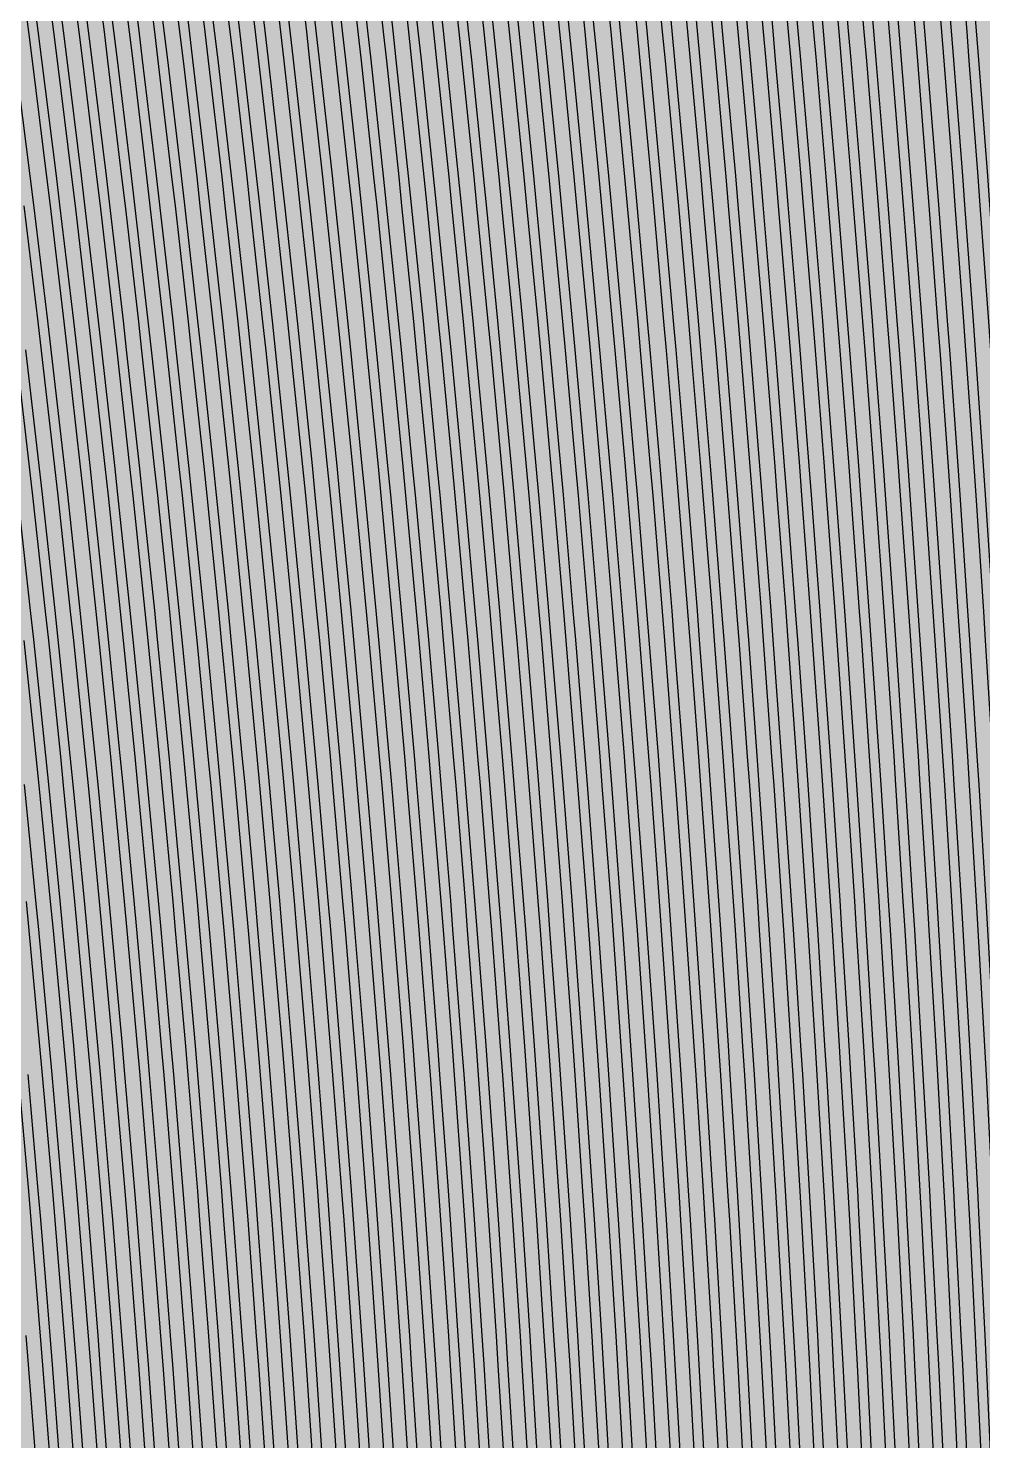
# Model space of a CAD drawing. Header units: metres. Extents: x -7220 to 10980, y -29667 to 1833.
# Drawn here: x 1357.4 to 1563.1, y -17289.4 to -16985 of the extents above; entities that cross this region are included whole.
import ezdxf

# ---------------------------------------------------------------- set-up
doc = ezdxf.new("R2010")
doc.units = ezdxf.units.M
doc.layers.add('Metal1', color=4, linetype='CONTINUOUS')
doc.layers.add('Polyimide', color=7, linetype='CONTINUOUS')

msp = doc.modelspace()

# ---------------------------------------------------------------- hatches: boundary and pattern name
at = {"layer": 'Polyimide'}
msp.add_hatch(color=7, dxfattribs=at).paths.add_polyline_path([(4099.45, -13861.55), (4142.64, -14152.77), (4214.18, -14438.35), (4313.36, -14715.55), (4439.24, -14981.69), (4590.59, -15234.21), (4765.97, -15470.68), (4963.68, -15688.82), (5181.82, -15886.53), (5418.29, -16061.91), (5670.81, -16213.26), (5936.95, -16339.14), (6214.15, -16438.32), (6499.73, -16509.85), (6790.95, -16553.05), (7085, -16567.5), (9980.38, -16567.5), (10058.79, -16571.35), (10136.45, -16582.87), (10212.6, -16601.95), (10286.52, -16628.4), (10357.49, -16661.96), (10424.83, -16702.32), (10487.89, -16749.09), (10546.06, -16801.81), (10598.78, -16859.98), (10645.55, -16923.04), (10685.91, -16990.38), (10719.48, -17061.35), (10745.93, -17135.27), (10765, -17211.43), (10776.52, -17289.08), (10780.38, -17367.5), (10780.38, -21957.3), (10741.61, -22012.91), (10705.97, -22070.59), (10673.58, -22130.14), (10644.53, -22191.39), (10618.92, -22254.16), (10596.82, -22318.25), (10578.3, -22383.46), (10563.41, -22449.6), (10552.21, -22516.46), (10544.72, -22583.84), (10540.97, -22651.53), (10540.97, -22719.32), (10544.72, -22787.01), (10552.21, -22854.38), (10563.41, -22921.24), (10578.3, -22987.38), (10596.82, -23052.6), (10618.92, -23116.68), (10644.53, -23179.45), (10673.58, -23240.71), (10705.97, -23300.26), (10741.61, -23357.93), (10780.38, -23413.54), (10780.38, -28667.5), (10776.52, -28745.91), (10765, -28823.57), (10745.93, -28899.73), (10719.48, -28973.65), (10685.91, -29044.62), (10645.55, -29111.96), (10598.78, -29175.01), (10546.06, -29233.19), (10487.89, -29285.91), (10424.83, -29332.68), (10357.49, -29373.04), (10286.52, -29406.6), (10212.6, -29433.05), (10136.45, -29452.13), (10058.79, -29463.65), (9980.38, -29467.5), (-6219.63, -29467.5), (-6298.04, -29463.65), (-6375.7, -29452.13), (-6451.85, -29433.05), (-6525.77, -29406.6), (-6596.74, -29373.04), (-6664.08, -29332.68), (-6727.14, -29285.91), (-6785.31, -29233.19), (-6838.03, -29175.01), (-6884.8, -29111.96), (-6925.16, -29044.62), (-6958.73, -28973.65), (-6985.18, -28899.73), (-7004.25, -28823.57), (-7015.77, -28745.91), (-7019.63, -28667.5), (-7019.63, -23426.32), (-6979.36, -23370.07), (-6942.33, -23311.63), (-6908.66, -23251.2), (-6878.45, -23188.96), (-6851.81, -23125.12), (-6828.81, -23059.88), (-6809.53, -22993.44), (-6794.04, -22926.02), (-6782.37, -22857.83), (-6774.57, -22789.09), (-6770.67, -22720.02), (-6770.67, -22650.84), (-6774.57, -22581.77), (-6782.37, -22513.03), (-6794.04, -22444.84), (-6809.53, -22377.42), (-6828.81, -22310.98), (-6851.81, -22245.74), (-6878.45, -22181.89), (-6908.66, -22119.66), (-6942.33, -22059.22), (-6979.36, -22000.79), (-7019.63, -21944.54), (-7019.63, -17367.5), (-7015.77, -17289.08), (-7004.25, -17211.43), (-6985.18, -17135.27), (-6958.73, -17061.35), (-6925.16, -16990.38), (-6884.8, -16923.04), (-6838.03, -16859.98), (-6785.31, -16801.81), (-6727.14, -16749.09), (-6664.08, -16702.32), (-6596.74, -16661.96), (-6525.77, -16628.4), (-6451.85, -16601.95), (-6375.7, -16582.87), (-6298.04, -16571.35), (-6219.63, -16567.5), (-3314, -16567.5), (-3019.95, -16553.05), (-2728.73, -16509.85), (-2443.15, -16438.32), (-2165.95, -16339.14), (-1899.81, -16213.26), (-1647.29, -16061.91), (-1410.82, -15886.53), (-1192.68, -15688.82), (-994.97, -15470.68), (-819.59, -15234.21), (-668.24, -14981.69), (-542.36, -14715.55), (-443.18, -14438.35), (-371.64, -14152.77), (-328.45, -13861.55), (-314, -13567.5), (-314, -13373.48), (-317.45, -13328.11), (-327.72, -13283.78), (-344.58, -13241.52), (-367.63, -13202.3), (-396.35, -13167.01), (-430.08, -13136.47), (-468.03, -13111.38), (-509.35, -13092.32), (-509.35, -13092.32), (-578.18, -13061.27), (-642.2, -13021.24), (-700.26, -12972.96), (-751.3, -12917.31), (-794.39, -12855.3), (-828.74, -12788.06), (-853.73, -12716.8), (-868.91, -12642.84), (-874, -12567.5), (-868.91, -12492.16), (-853.73, -12418.19), (-828.74, -12346.94), (-794.39, -12279.7), (-751.3, -12217.69), (-700.26, -12162.04), (-642.2, -12113.76), (-578.18, -12073.73), (-509.35, -12042.68), (-509.35, -12042.68), (-468.03, -12023.62), (-430.08, -11998.53), (-396.35, -11967.99), (-367.63, -11932.7), (-344.58, -11893.47), (-327.72, -11851.21), (-317.45, -11806.89), (-314, -11761.52), (-314, -11074.31), (-317.45, -11028.94), (-327.72, -10984.62), (-344.58, -10942.36), (-367.63, -10903.13), (-396.35, -10867.84), (-430.08, -10837.3), (-468.03, -10812.21), (-509.35, -10793.16), (-509.35, -10793.16), (-578.18, -10762.1), (-642.2, -10722.07), (-700.26, -10673.8), (-751.3, -10618.15), (-794.39, -10556.13), (-828.74, -10488.89), (-853.73, -10417.64), (-868.91, -10343.67), (-874, -10268.33), (-868.91, -10192.99), (-853.73, -10119.03), (-828.74, -10047.77), (-794.39, -9980.53), (-751.3, -9918.52), (-700.26, -9862.87), (-642.2, -9814.59), (-578.18, -9774.56), (-509.35, -9743.51), (-509.35, -9743.51), (-468.03, -9724.45), (-430.08, -9699.36), (-396.35, -9668.82), (-367.63, -9633.53), (-344.58, -9594.31), (-327.72, -9552.05), (-317.45, -9507.72), (-314, -9462.35), (-314, -8775.14), (-317.45, -8729.78), (-327.72, -8685.45), (-344.58, -8643.19), (-367.63, -8603.96), (-396.35, -8568.68), (-430.08, -8538.14), (-468.03, -8513.05), (-509.35, -8493.99), (-509.35, -8493.99), (-578.18, -8462.94), (-642.2, -8422.91), (-700.26, -8374.63), (-751.3, -8318.98), (-794.39, -8256.97), (-828.74, -8189.73), (-853.73, -8118.47), (-868.91, -8044.5), (-874, -7969.17), (-868.91, -7893.83), (-853.73, -7819.86), (-828.74, -7748.61), (-794.39, -7681.36), (-751.3, -7619.35), (-700.26, -7563.7), (-642.2, -7515.42), (-578.18, -7475.4), (-509.35, -7444.34), (-509.35, -7444.34), (-468.03, -7425.28), (-430.08, -7400.2), (-396.35, -7369.66), (-367.63, -7334.37), (-344.58, -7295.14), (-327.72, -7252.88), (-317.45, -7208.56), (-314, -7163.19), (-314, -6475.98), (-317.45, -6430.61), (-327.72, -6386.29), (-344.58, -6344.02), (-367.63, -6304.8), (-396.35, -6269.51), (-430.08, -6238.97), (-468.03, -6213.88), (-509.35, -6194.82), (-509.35, -6194.82), (-578.18, -6163.77), (-642.2, -6123.74), (-700.26, -6075.46), (-751.3, -6019.81), (-794.39, -5957.8), (-828.74, -5890.56), (-853.73, -5819.31), (-868.91, -5745.34), (-874, -5670), (-868.91, -5594.66), (-853.73, -5520.69), (-828.74, -5449.44), (-794.39, -5382.2), (-751.3, -5320.19), (-700.26, -5264.54), (-642.2, -5216.26), (-578.18, -5176.23), (-509.35, -5145.18), (-509.35, -5145.18), (-468.03, -5126.12), (-430.08, -5101.03), (-396.35, -5070.49), (-367.63, -5035.2), (-344.58, -4995.98), (-327.72, -4953.71), (-317.45, -4909.39), (-314, -4864.02), (-314, 380), (-314, 1532.5), (-269, 1532.5), (-268.78, 1525.63), (-268.1, 1518.79), (-266.98, 1512.02), (-265.42, 1505.32), (-263.43, 1498.75), (-261.01, 1492.32), (-258.17, 1486.06), (-254.93, 1480), (-251.3, 1474.17), (-247.3, 1468.58), (-242.94, 1463.27), (-238.25, 1458.25), (-233.23, 1453.56), (-227.92, 1449.2), (-222.33, 1445.2), (-216.5, 1441.57), (-210.44, 1438.33), (-204.18, 1435.49), (-197.75, 1433.07), (-191.18, 1431.08), (-184.48, 1429.52), (-177.71, 1428.4), (-170.87, 1427.72), (-164, 1427.5), (-157.13, 1427.72), (-150.29, 1428.4), (-143.52, 1429.52), (-136.82, 1431.08), (-130.25, 1433.07), (-123.82, 1435.49), (-117.56, 1438.33), (-111.5, 1441.57), (-105.67, 1445.2), (-100.08, 1449.2), (-94.77, 1453.56), (-89.75, 1458.25), (-85.06, 1463.27), (-80.7, 1468.58), (-76.7, 1474.17), (-73.07, 1480), (-69.83, 1486.06), (-66.99, 1492.32), (-64.57, 1498.75), (-62.58, 1505.32), (-61.02, 1512.02), (-59.9, 1518.79), (-59.22, 1525.63), (-59, 1532.5), (1786, 1532.5), (3835, 1532.5), (3835.21, 1539.04), (3835.86, 1545.55), (3836.92, 1552.01), (3838.41, 1558.38), (3840.31, 1564.64), (3842.61, 1570.77), (3845.31, 1576.73), (3848.4, 1582.5), (3851.85, 1588.06), (3855.66, 1593.38), (3859.82, 1598.43), (3864.29, 1603.21), (3869.07, 1607.68), (3874.12, 1611.84), (3879.44, 1615.65), (3885, 1619.1), (3890.77, 1622.19), (3896.73, 1624.89), (3902.86, 1627.19), (3909.12, 1629.09), (3915.49, 1630.58), (3921.95, 1631.64), (3928.46, 1632.29), (3935, 1632.5), (3941.54, 1632.29), (3948.05, 1631.64), (3954.51, 1630.58), (3960.88, 1629.09), (3967.14, 1627.19), (3973.27, 1624.89), (3979.23, 1622.19), (3985, 1619.1), (3990.56, 1615.65), (3995.88, 1611.84), (4000.93, 1607.68), (4005.71, 1603.21), (4010.18, 1598.43), (4014.34, 1593.38), (4018.15, 1588.06), (4021.6, 1582.5), (4024.69, 1576.73), (4027.39, 1570.77), (4029.69, 1564.64), (4031.59, 1558.38), (4033.08, 1552.01), (4034.14, 1545.55), (4034.79, 1539.04), (4035, 1532.5), (4085, 1532.5), (4085, 380), (4085, 330), (4085, -4864.02), (4088.45, -4909.39), (4098.72, -4953.71), (4115.58, -4995.98), (4138.63, -5035.2), (4167.35, -5070.49), (4201.08, -5101.03), (4239.03, -5126.12), (4280.35, -5145.18), (4280.35, -5145.18), (4349.18, -5176.23), (4413.2, -5216.26), (4471.26, -5264.54), (4522.3, -5320.19), (4565.39, -5382.2), (4599.74, -5449.44), (4624.73, -5520.69), (4639.91, -5594.66), (4645, -5670), (4639.91, -5745.34), (4624.73, -5819.31), (4599.74, -5890.56), (4565.39, -5957.8), (4522.3, -6019.81), (4471.26, -6075.46), (4413.2, -6123.74), (4349.18, -6163.77), (4280.35, -6194.82), (4239.03, -6213.88), (4201.08, -6238.97), (4167.35, -6269.51), (4138.63, -6304.8), (4115.58, -6344.02), (4098.72, -6386.29), (4088.45, -6430.61), (4085, -6475.98), (4085, -13567.5), (4099.45, -13861.55)])

# ---------------------------------------------------------------- linework, layer by layer
at = {"layer": 'Metal1'}
for points in [[(1388.27, -17298.12), (1386.48, -17273.14), (1386.01, -17266.89), (1384.08, -17241.9), (1383.57, -17235.65), (1381.5, -17210.67), (1380.96, -17204.42), (1378.74, -17179.43), (1378.16, -17173.18), (1375.8, -17148.2), (1375.18, -17141.95), (1372.67, -17116.96), (1372.02, -17110.71), (1369.36, -17085.73), (1368.68, -17079.48), (1365.87, -17054.49), (1365.15, -17048.24), (1362.19, -17023.26), (1361.43, -17017.01), (1358.32, -16992.02), (1357.52, -16985.77), (1354.25, -16960.79)], [(1356.23, -16960.53), (1359.5, -16985.51), (1360.3, -16991.77), (1363.41, -17016.76), (1364.17, -17023.02), (1367.13, -17048.01), (1367.86, -17054.27), (1370.67, -17079.25), (1371.35, -17085.51), (1374.01, -17110.5), (1374.66, -17116.76), (1377.17, -17141.75), (1377.79, -17148.01), (1380.15, -17172.99), (1380.73, -17179.25), (1382.95, -17204.24), (1383.49, -17210.5), (1385.57, -17235.49), (1386.07, -17241.74), (1388, -17266.73), (1388.47, -17272.99), (1390.26, -17297.98)], [(1393.4, -17298.12), (1391.63, -17273.14), (1391.16, -17266.89), (1389.25, -17241.9), (1388.75, -17235.65), (1386.69, -17210.67), (1386.16, -17204.41), (1383.96, -17179.43), (1383.39, -17173.18), (1381.05, -17148.2), (1380.44, -17141.94), (1377.95, -17116.96), (1377.31, -17110.71), (1374.68, -17085.73), (1374, -17079.47), (1371.22, -17054.49), (1370.5, -17048.24), (1367.57, -17023.26), (1366.82, -17017), (1363.74, -16992.02), (1362.95, -16985.77), (1359.71, -16960.79)], [(1361.7, -16960.53), (1364.93, -16985.52), (1365.72, -16991.78), (1368.8, -17016.76), (1369.56, -17023.02), (1372.49, -17048.01), (1373.21, -17054.27), (1375.99, -17079.26), (1376.67, -17085.51), (1379.3, -17110.5), (1379.94, -17116.76), (1382.43, -17141.75), (1383.04, -17148.01), (1385.38, -17173), (1385.95, -17179.25), (1388.15, -17204.24), (1388.69, -17210.5), (1390.74, -17235.49), (1391.24, -17241.75), (1393.16, -17266.74), (1393.62, -17272.99), (1395.4, -17297.98)], [(1398.53, -17298.12), (1396.77, -17273.13), (1396.32, -17266.88), (1394.42, -17241.9), (1393.93, -17235.65), (1391.89, -17210.67), (1391.36, -17204.41), (1389.18, -17179.43), (1388.62, -17173.18), (1386.3, -17148.2), (1385.7, -17141.94), (1383.24, -17116.96), (1382.6, -17110.71), (1379.99, -17085.73), (1379.32, -17079.47), (1376.57, -17054.49), (1375.86, -17048.24), (1372.96, -17023.26), (1372.21, -17017), (1369.16, -16992.02), (1368.38, -16985.77), (1365.17, -16960.79)], [(1367.16, -16960.53), (1370.36, -16985.52), (1371.14, -16991.78), (1374.2, -17016.76), (1374.94, -17023.02), (1377.85, -17048.01), (1378.55, -17054.27), (1381.31, -17079.26), (1381.98, -17085.52), (1384.59, -17110.5), (1385.23, -17116.76), (1387.69, -17141.75), (1388.29, -17148.01), (1390.61, -17173), (1391.18, -17179.25), (1393.36, -17204.24), (1393.88, -17210.5), (1395.92, -17235.49), (1396.41, -17241.75), (1398.31, -17266.74), (1398.77, -17272.99), (1400.53, -17297.98)], [(1403.66, -17298.12), (1401.92, -17273.13), (1401.47, -17266.88), (1399.59, -17241.9), (1399.11, -17235.65), (1397.09, -17210.66), (1396.57, -17204.41), (1394.41, -17179.43), (1393.85, -17173.18), (1391.55, -17148.19), (1390.96, -17141.94), (1388.52, -17116.96), (1387.89, -17110.71), (1385.31, -17085.72), (1384.64, -17079.47), (1381.92, -17054.49), (1381.21, -17048.24), (1378.34, -17023.26), (1377.6, -17017), (1374.58, -16992.02), (1373.81, -16985.77), (1370.64, -16960.79)], [(1372.62, -16960.53), (1375.79, -16985.52), (1376.57, -16991.78), (1379.59, -17016.76), (1380.33, -17023.02), (1383.2, -17048.01), (1383.9, -17054.27), (1386.63, -17079.26), (1387.3, -17085.52), (1389.88, -17110.5), (1390.51, -17116.76), (1392.95, -17141.75), (1393.54, -17148.01), (1395.84, -17173), (1396.4, -17179.25), (1398.56, -17204.24), (1399.08, -17210.5), (1401.1, -17235.49), (1401.59, -17241.75), (1403.47, -17266.74), (1403.92, -17272.99), (1405.66, -17297.98)], [(1408.8, -17298.12), (1407.07, -17273.13), (1406.63, -17266.88), (1404.77, -17241.9), (1404.28, -17235.65), (1402.29, -17210.66), (1401.77, -17204.41), (1399.63, -17179.43), (1399.08, -17173.18), (1396.81, -17148.19), (1396.22, -17141.94), (1393.8, -17116.96), (1393.18, -17110.71), (1390.62, -17085.72), (1389.97, -17079.47), (1387.26, -17054.49), (1386.57, -17048.24), (1383.72, -17023.25), (1382.99, -17017), (1380, -16992.02), (1379.24, -16985.77), (1376.1, -16960.78)], [(1378.08, -16960.53), (1381.22, -16985.52), (1381.99, -16991.78), (1384.98, -17016.77), (1385.71, -17023.02), (1388.56, -17048.01), (1389.25, -17054.27), (1391.95, -17079.26), (1392.61, -17085.52), (1395.17, -17110.51), (1395.79, -17116.76), (1398.21, -17141.75), (1398.8, -17148.01), (1401.07, -17173), (1401.63, -17179.26), (1403.76, -17204.24), (1404.28, -17210.5), (1406.28, -17235.49), (1406.76, -17241.75), (1408.62, -17266.74), (1409.07, -17272.99), (1410.79, -17297.98)], [(1413.93, -17298.12), (1412.22, -17273.13), (1411.78, -17266.88), (1409.94, -17241.9), (1409.46, -17235.65), (1407.48, -17210.66), (1406.97, -17204.41), (1404.86, -17179.43), (1404.31, -17173.18), (1402.06, -17148.19), (1401.48, -17141.94), (1399.09, -17116.96), (1398.47, -17110.71), (1395.94, -17085.72), (1395.29, -17079.47), (1392.61, -17054.49), (1391.93, -17048.23), (1389.11, -17023.25), (1388.39, -17017), (1385.43, -16992.02), (1384.67, -16985.76), (1381.56, -16960.78)], [(1383.54, -16960.53), (1386.65, -16985.52), (1387.41, -16991.78), (1390.37, -17016.77), (1391.1, -17023.03), (1393.91, -17048.01), (1394.6, -17054.27), (1397.28, -17079.26), (1397.93, -17085.52), (1400.46, -17110.51), (1401.08, -17116.76), (1403.47, -17141.75), (1404.05, -17148.01), (1406.3, -17173), (1406.85, -17179.26), (1408.96, -17204.25), (1409.48, -17210.5), (1411.45, -17235.49), (1411.93, -17241.75), (1413.77, -17266.74), (1414.22, -17272.99), (1415.92, -17297.98)], [(1419.06, -17298.12), (1417.37, -17273.13), (1416.93, -17266.88), (1415.11, -17241.9), (1414.64, -17235.65), (1412.68, -17210.66), (1412.17, -17204.41), (1410.08, -17179.43), (1409.54, -17173.18), (1407.31, -17148.19), (1406.74, -17141.94), (1404.37, -17116.96), (1403.76, -17110.7), (1401.25, -17085.72), (1400.61, -17079.47), (1397.96, -17054.49), (1397.28, -17048.23), (1394.49, -17023.25), (1393.78, -17017), (1390.85, -16992.02), (1390.1, -16985.76), (1387.02, -16960.78)], [(1389.01, -16960.53), (1392.08, -16985.52), (1392.83, -16991.78), (1395.76, -17016.77), (1396.48, -17023.03), (1399.27, -17048.01), (1399.95, -17054.27), (1402.6, -17079.26), (1403.24, -17085.52), (1405.75, -17110.51), (1406.36, -17116.76), (1408.73, -17141.75), (1409.3, -17148.01), (1411.53, -17173), (1412.07, -17179.26), (1414.17, -17204.25), (1414.67, -17210.5), (1416.63, -17235.49), (1417.1, -17241.75), (1418.93, -17266.74), (1419.37, -17272.99), (1421.06, -17297.99)], [(1424.19, -17298.12), (1422.52, -17273.13), (1422.09, -17266.88), (1420.28, -17241.9), (1419.81, -17235.65), (1417.88, -17210.66), (1417.38, -17204.41), (1415.31, -17179.43), (1414.77, -17173.17), (1412.56, -17148.19), (1411.99, -17141.94), (1409.65, -17116.95), (1409.05, -17110.7), (1406.57, -17085.72), (1405.93, -17079.47), (1403.31, -17054.48), (1402.64, -17048.23), (1399.88, -17023.25), (1399.17, -17017), (1396.27, -16992.02), (1395.53, -16985.76), (1392.48, -16960.78)], [(1394.47, -16960.54), (1397.51, -16985.52), (1398.26, -16991.78), (1401.16, -17016.77), (1401.87, -17023.03), (1404.63, -17048.02), (1405.3, -17054.27), (1407.92, -17079.26), (1408.56, -17085.52), (1411.04, -17110.51), (1411.64, -17116.77), (1413.99, -17141.75), (1414.56, -17148.01), (1416.76, -17173), (1417.3, -17179.26), (1419.37, -17204.25), (1419.87, -17210.5), (1421.81, -17235.49), (1422.28, -17241.75), (1424.08, -17266.74), (1424.52, -17272.99), (1426.19, -17297.99)], [(1429.32, -17298.12), (1427.67, -17273.13), (1427.24, -17266.88), (1425.46, -17241.89), (1424.99, -17235.64), (1423.08, -17210.66), (1422.58, -17204.41), (1420.53, -17179.42), (1420, -17173.17), (1417.82, -17148.19), (1417.25, -17141.94), (1414.94, -17116.95), (1414.34, -17110.7), (1411.88, -17085.72), (1411.25, -17079.47), (1408.66, -17054.48), (1407.99, -17048.23), (1405.26, -17023.25), (1404.56, -17017), (1401.69, -16992.01), (1400.96, -16985.76), (1397.94, -16960.78)], [(1399.93, -16960.54), (1402.94, -16985.52), (1403.68, -16991.78), (1406.55, -17016.77), (1407.25, -17023.03), (1409.98, -17048.02), (1410.65, -17054.27), (1413.24, -17079.26), (1413.87, -17085.52), (1416.33, -17110.51), (1416.93, -17116.77), (1419.25, -17141.76), (1419.81, -17148.01), (1421.99, -17173), (1422.52, -17179.26), (1424.57, -17204.25), (1425.07, -17210.5), (1426.99, -17235.49), (1427.45, -17241.75), (1429.24, -17266.74), (1429.67, -17273), (1431.32, -17297.99)], [(1434.46, -17298.12), (1432.82, -17273.13), (1432.39, -17266.88), (1430.63, -17241.89), (1430.17, -17235.64), (1428.27, -17210.66), (1427.78, -17204.41), (1425.75, -17179.42), (1425.23, -17173.17), (1423.07, -17148.19), (1422.51, -17141.94), (1420.22, -17116.95), (1419.63, -17110.7), (1417.2, -17085.72), (1416.57, -17079.47), (1414.01, -17054.48), (1413.35, -17048.23), (1410.65, -17023.25), (1409.95, -17016.99), (1407.11, -16992.01), (1406.39, -16985.76), (1403.4, -16960.78)], [(1405.39, -16960.54), (1408.37, -16985.52), (1409.1, -16991.78), (1411.94, -17016.77), (1412.64, -17023.03), (1415.34, -17048.02), (1416, -17054.28), (1418.56, -17079.26), (1419.19, -17085.52), (1421.62, -17110.51), (1422.21, -17116.77), (1424.5, -17141.76), (1425.06, -17148.01), (1427.22, -17173), (1427.75, -17179.26), (1429.78, -17204.25), (1430.27, -17210.5), (1432.16, -17235.49), (1432.62, -17241.75), (1434.39, -17266.74), (1434.81, -17273), (1436.45, -17297.99)], [(1439.59, -17298.11), (1437.97, -17273.13), (1437.55, -17266.88), (1435.8, -17241.89), (1435.35, -17235.64), (1433.47, -17210.66), (1432.98, -17204.41), (1430.98, -17179.42), (1430.46, -17173.17), (1428.32, -17148.19), (1427.77, -17141.94), (1425.5, -17116.95), (1424.92, -17110.7), (1422.51, -17085.72), (1421.9, -17079.46), (1419.36, -17054.48), (1418.71, -17048.23), (1416.03, -17023.25), (1415.35, -17016.99), (1412.54, -16992.01), (1411.81, -16985.76), (1408.87, -16960.78)], [(1410.85, -16960.54), (1413.8, -16985.53), (1414.52, -16991.78), (1417.33, -17016.77), (1418.02, -17023.03), (1420.69, -17048.02), (1421.35, -17054.28), (1423.89, -17079.27), (1424.5, -17085.52), (1426.91, -17110.51), (1427.49, -17116.77), (1429.76, -17141.76), (1430.31, -17148.01), (1432.45, -17173), (1432.97, -17179.26), (1434.98, -17204.25), (1435.46, -17210.51), (1437.34, -17235.5), (1437.8, -17241.75), (1439.54, -17266.74), (1439.96, -17273), (1441.58, -17297.99)], [(1444.77, -17298.11), (1443.17, -17273.13), (1442.76, -17266.88), (1441.04, -17241.89), (1440.59, -17235.64), (1438.74, -17210.66), (1438.26, -17204.41), (1436.29, -17179.42), (1435.78, -17173.17), (1433.67, -17148.19), (1433.13, -17141.93), (1430.89, -17116.95), (1430.31, -17110.7), (1427.95, -17085.71), (1427.34, -17079.46), (1424.84, -17054.48), (1424.19, -17048.23), (1421.56, -17023.24), (1420.88, -17016.99), (1418.12, -16992.01), (1417.41, -16985.76), (1414.5, -16960.77)], [(1416.49, -16960.54), (1419.39, -16985.53), (1420.1, -16991.79), (1422.87, -17016.77), (1423.55, -17023.03), (1426.18, -17048.02), (1426.83, -17054.28), (1429.33, -17079.27), (1429.94, -17085.52), (1432.31, -17110.51), (1432.88, -17116.77), (1435.12, -17141.76), (1435.66, -17148.01), (1437.77, -17173), (1438.28, -17179.26), (1440.26, -17204.25), (1440.74, -17210.51), (1442.59, -17235.5), (1443.03, -17241.75), (1444.75, -17266.74), (1445.17, -17273), (1446.76, -17297.99)], [(1449.98, -17298.11), (1448.42, -17273.13), (1448.01, -17266.88), (1446.32, -17241.89), (1445.88, -17235.64), (1444.06, -17210.65), (1443.59, -17204.4), (1441.65, -17179.42), (1441.15, -17173.17), (1439.08, -17148.18), (1438.55, -17141.93), (1436.35, -17116.95), (1435.78, -17110.7), (1433.46, -17085.71), (1432.86, -17079.46), (1430.4, -17054.48), (1429.77, -17048.23), (1427.19, -17023.24), (1426.52, -17016.99), (1423.8, -16992.01), (1423.1, -16985.75), (1420.25, -16960.77)], [(1422.24, -16960.54), (1425.09, -16985.53), (1425.79, -16991.79), (1428.51, -17016.78), (1429.17, -17023.03), (1431.76, -17048.02), (1432.39, -17054.28), (1434.85, -17079.27), (1435.45, -17085.52), (1437.78, -17110.51), (1438.34, -17116.77), (1440.54, -17141.76), (1441.07, -17148.02), (1443.14, -17173.01), (1443.64, -17179.26), (1445.59, -17204.25), (1446.06, -17210.51), (1447.87, -17235.5), (1448.31, -17241.75), (1450, -17266.74), (1450.41, -17273), (1451.98, -17297.99)], [(1455.11, -17298.11), (1453.57, -17273.13), (1453.16, -17266.88), (1451.49, -17241.89), (1451.06, -17235.64), (1449.26, -17210.65), (1448.8, -17204.4), (1446.88, -17179.42), (1446.38, -17173.17), (1444.33, -17148.18), (1443.81, -17141.93), (1441.63, -17116.95), (1441.07, -17110.7), (1438.77, -17085.71), (1438.18, -17079.46), (1435.75, -17054.48), (1435.13, -17048.22), (1432.57, -17023.24), (1431.91, -17016.99), (1429.22, -16992.01), (1428.53, -16985.75), (1425.71, -16960.77)], [(1427.7, -16960.54), (1430.52, -16985.53), (1431.21, -16991.79), (1433.9, -17016.78), (1434.56, -17023.03), (1437.12, -17048.02), (1437.74, -17054.28), (1440.17, -17079.27), (1440.76, -17085.53), (1443.07, -17110.52), (1443.63, -17116.77), (1445.8, -17141.76), (1446.33, -17148.02), (1448.37, -17173.01), (1448.87, -17179.26), (1450.79, -17204.25), (1451.26, -17210.51), (1453.05, -17235.5), (1453.49, -17241.75), (1455.16, -17266.74), (1455.56, -17273), (1457.11, -17297.99)], [(1460.25, -17298.11), (1458.71, -17273.12), (1458.32, -17266.88), (1456.66, -17241.89), (1456.23, -17235.64), (1454.46, -17210.65), (1454, -17204.4), (1452.1, -17179.42), (1451.61, -17173.17), (1449.59, -17148.18), (1449.06, -17141.93), (1446.92, -17116.95), (1446.36, -17110.7), (1444.09, -17085.71), (1443.5, -17079.46), (1441.1, -17054.48), (1440.48, -17048.22), (1437.95, -17023.24), (1437.31, -17016.99), (1434.65, -16992), (1433.96, -16985.75), (1431.17, -16960.77)], [(1433.16, -16960.54), (1435.95, -16985.53), (1436.63, -16991.79), (1439.29, -17016.78), (1439.94, -17023.04), (1442.48, -17048.02), (1443.09, -17054.28), (1445.49, -17079.27), (1446.08, -17085.53), (1448.35, -17110.52), (1448.91, -17116.77), (1451.06, -17141.76), (1451.58, -17148.02), (1453.6, -17173.01), (1454.09, -17179.26), (1455.99, -17204.25), (1456.45, -17210.51), (1458.23, -17235.5), (1458.66, -17241.75), (1460.31, -17266.75), (1460.71, -17273), (1462.24, -17297.99)], [(1465.38, -17298.11), (1463.86, -17273.12), (1463.47, -17266.87), (1461.83, -17241.89), (1461.41, -17235.64), (1459.66, -17210.65), (1459.2, -17204.4), (1457.32, -17179.42), (1456.84, -17173.17), (1454.84, -17148.18), (1454.32, -17141.93), (1452.2, -17116.95), (1451.65, -17110.69), (1449.4, -17085.71), (1448.83, -17079.46), (1446.45, -17054.47), (1445.84, -17048.22), (1443.34, -17023.24), (1442.7, -17016.99), (1440.07, -16992), (1439.39, -16985.75), (1436.63, -16960.77)], [(1438.62, -16960.55), (1441.38, -16985.53), (1442.06, -16991.79), (1444.69, -17016.78), (1445.33, -17023.04), (1447.83, -17048.03), (1448.44, -17054.28), (1450.82, -17079.27), (1451.4, -17085.53), (1453.64, -17110.52), (1454.19, -17116.77), (1456.32, -17141.76), (1456.83, -17148.02), (1458.83, -17173.01), (1459.32, -17179.26), (1461.2, -17204.25), (1461.65, -17210.51), (1463.41, -17235.5), (1463.83, -17241.75), (1465.47, -17266.75), (1465.86, -17273), (1467.37, -17297.99)], [(1470.51, -17298.11), (1469.01, -17273.12), (1468.62, -17266.87), (1467.01, -17241.89), (1466.59, -17235.64), (1464.85, -17210.65), (1464.4, -17204.4), (1462.55, -17179.42), (1462.07, -17173.17), (1460.09, -17148.18), (1459.58, -17141.93), (1457.48, -17116.94), (1456.94, -17110.69), (1454.72, -17085.71), (1454.15, -17079.46), (1451.8, -17054.47), (1451.2, -17048.22), (1448.72, -17023.24), (1448.09, -17016.99), (1445.49, -16992), (1444.82, -16985.75), (1442.1, -16960.77)], [(1444.08, -16960.55), (1446.81, -16985.53), (1447.48, -16991.79), (1450.08, -17016.78), (1450.71, -17023.04), (1453.19, -17048.03), (1453.79, -17054.28), (1456.14, -17079.27), (1456.71, -17085.53), (1458.93, -17110.52), (1459.47, -17116.77), (1461.57, -17141.76), (1462.08, -17148.02), (1464.06, -17173.01), (1464.54, -17179.26), (1466.4, -17204.26), (1466.85, -17210.51), (1468.58, -17235.5), (1469, -17241.76), (1470.62, -17266.75), (1471.01, -17273), (1472.51, -17297.99)], [(1475.64, -17298.11), (1474.16, -17273.12), (1473.78, -17266.87), (1472.18, -17241.89), (1471.77, -17235.64), (1470.05, -17210.65), (1469.61, -17204.4), (1467.77, -17179.41), (1467.3, -17173.16), (1465.34, -17148.18), (1464.84, -17141.93), (1462.76, -17116.94), (1462.23, -17110.69), (1460.03, -17085.71), (1459.47, -17079.46), (1457.15, -17054.47), (1456.55, -17048.22), (1454.11, -17023.24), (1453.48, -17016.98), (1450.91, -16992), (1450.25, -16985.75), (1447.56, -16960.76)], [(1449.55, -16960.55), (1452.24, -16985.54), (1452.9, -16991.79), (1455.47, -17016.78), (1456.1, -17023.04), (1458.54, -17048.03), (1459.14, -17054.28), (1461.46, -17079.27), (1462.03, -17085.53), (1464.22, -17110.52), (1464.76, -17116.77), (1466.83, -17141.77), (1467.34, -17148.02), (1469.29, -17173.01), (1469.77, -17179.27), (1471.6, -17204.26), (1472.05, -17210.51), (1473.76, -17235.5), (1474.18, -17241.76), (1475.77, -17266.75), (1476.16, -17273), (1477.64, -17297.99)], [(1480.77, -17298.11), (1479.31, -17273.12), (1478.93, -17266.87), (1477.35, -17241.89), (1476.94, -17235.64), (1475.25, -17210.65), (1474.81, -17204.4), (1473, -17179.41), (1472.53, -17173.16), (1470.6, -17148.18), (1470.1, -17141.93), (1468.05, -17116.94), (1467.52, -17110.69), (1465.35, -17085.71), (1464.79, -17079.45), (1462.5, -17054.47), (1461.91, -17048.22), (1459.49, -17023.23), (1458.87, -17016.98), (1456.33, -16992), (1455.68, -16985.75), (1453.02, -16960.76)], [(1455.01, -16960.55), (1457.67, -16985.54), (1458.32, -16991.79), (1460.86, -17016.78), (1461.48, -17023.04), (1463.9, -17048.03), (1464.49, -17054.29), (1466.78, -17079.27), (1467.34, -17085.53), (1469.51, -17110.52), (1470.04, -17116.78), (1472.09, -17141.77), (1472.59, -17148.02), (1474.52, -17173.01), (1474.99, -17179.27), (1476.8, -17204.26), (1477.24, -17210.51), (1478.94, -17235.5), (1479.35, -17241.76), (1480.93, -17266.75), (1481.31, -17273), (1482.77, -17297.99)], [(1485.91, -17298.11), (1484.46, -17273.12), (1484.08, -17266.87), (1482.52, -17241.88), (1482.12, -17235.64), (1480.45, -17210.65), (1480.01, -17204.4), (1478.22, -17179.41), (1477.76, -17173.16), (1475.85, -17148.18), (1475.36, -17141.93), (1473.33, -17116.94), (1472.81, -17110.69), (1470.66, -17085.7), (1470.11, -17079.45), (1467.85, -17054.47), (1467.26, -17048.22), (1464.88, -17023.23), (1464.27, -17016.98), (1461.76, -16992), (1461.11, -16985.75), (1458.48, -16960.76)], [(1460.47, -16960.55), (1463.1, -16985.54), (1463.75, -16991.8), (1466.26, -17016.78), (1466.87, -17023.04), (1469.26, -17048.03), (1469.84, -17054.29), (1472.1, -17079.28), (1472.66, -17085.53), (1474.8, -17110.52), (1475.32, -17116.78), (1477.35, -17141.77), (1477.84, -17148.02), (1479.75, -17173.01), (1480.22, -17179.27), (1482.01, -17204.26), (1482.44, -17210.51), (1484.12, -17235.5), (1484.52, -17241.76), (1486.08, -17266.75), (1486.46, -17273), (1487.9, -17297.99)], [(1491.04, -17298.11), (1489.61, -17273.12), (1489.24, -17266.87), (1487.7, -17241.88), (1487.3, -17235.63), (1485.64, -17210.65), (1485.21, -17204.4), (1483.44, -17179.41), (1482.99, -17173.16), (1481.1, -17148.18), (1480.62, -17141.93), (1478.61, -17116.94), (1478.1, -17110.69), (1475.98, -17085.7), (1475.43, -17079.45), (1473.2, -17054.47), (1472.62, -17048.22), (1470.26, -17023.23), (1469.66, -17016.98), (1467.18, -16992), (1466.54, -16985.74), (1463.94, -16960.76)], [(1465.93, -16960.55), (1468.53, -16985.54), (1469.17, -16991.8), (1471.65, -17016.79), (1472.25, -17023.04), (1474.61, -17048.03), (1475.19, -17054.29), (1477.43, -17079.28), (1477.97, -17085.53), (1480.09, -17110.52), (1480.61, -17116.78), (1482.61, -17141.77), (1483.1, -17148.02), (1484.98, -17173.01), (1485.44, -17179.27), (1487.21, -17204.26), (1487.64, -17210.51), (1489.29, -17235.5), (1489.69, -17241.76), (1491.23, -17266.75), (1491.61, -17273), (1493.03, -17298)], [(1496.17, -17298.11), (1494.76, -17273.12), (1494.39, -17266.87), (1492.87, -17241.88), (1492.48, -17235.63), (1490.84, -17210.65), (1490.42, -17204.4), (1488.67, -17179.41), (1488.22, -17173.16), (1486.35, -17148.17), (1485.87, -17141.92), (1483.9, -17116.94), (1483.39, -17110.69), (1481.29, -17085.7), (1480.76, -17079.45), (1478.54, -17054.47), (1477.98, -17048.22), (1475.65, -17023.23), (1475.05, -17016.98), (1472.6, -16991.99), (1471.97, -16985.74), (1469.4, -16960.76)], [(1471.39, -16960.55), (1473.96, -16985.54), (1474.59, -16991.8), (1477.04, -17016.79), (1477.64, -17023.04), (1479.97, -17048.03), (1480.54, -17054.29), (1482.75, -17079.28), (1483.29, -17085.53), (1485.38, -17110.52), (1485.89, -17116.78), (1487.87, -17141.77), (1488.35, -17148.02), (1490.21, -17173.01), (1490.66, -17179.27), (1492.41, -17204.26), (1492.84, -17210.51), (1494.47, -17235.51), (1494.87, -17241.76), (1496.39, -17266.75), (1496.76, -17273), (1498.17, -17298)], [(1501.3, -17298.11), (1499.91, -17273.12), (1499.55, -17266.87), (1498.04, -17241.88), (1497.65, -17235.63), (1496.04, -17210.65), (1495.62, -17204.4), (1493.89, -17179.41), (1493.45, -17173.16), (1491.61, -17148.17), (1491.13, -17141.92), (1489.18, -17116.94), (1488.68, -17110.69), (1486.61, -17085.7), (1486.08, -17079.45), (1483.89, -17054.47), (1483.33, -17048.21), (1481.03, -17023.23), (1480.44, -17016.98), (1478.02, -16991.99), (1477.4, -16985.74), (1474.86, -16960.76)], [(1476.85, -16960.55), (1479.39, -16985.54), (1480.01, -16991.8), (1482.43, -17016.79), (1483.02, -17023.04), (1485.32, -17048.03), (1485.89, -17054.29), (1488.07, -17079.28), (1488.6, -17085.53), (1490.67, -17110.52), (1491.17, -17116.78), (1493.13, -17141.77), (1493.6, -17148.02), (1495.44, -17173.02), (1495.89, -17179.27), (1497.62, -17204.26), (1498.03, -17210.51), (1499.65, -17235.51), (1500.04, -17241.76), (1501.54, -17266.75), (1501.9, -17273), (1503.3, -17298)], [(1506.48, -17298.1), (1505.11, -17273.12), (1504.76, -17266.87), (1503.28, -17241.88), (1502.9, -17235.63), (1501.31, -17210.64), (1500.9, -17204.4), (1499.2, -17179.41), (1498.76, -17173.16), (1496.95, -17148.17), (1496.49, -17141.92), (1494.57, -17116.94), (1494.07, -17110.69), (1492.04, -17085.7), (1491.52, -17079.45), (1489.37, -17054.46), (1488.82, -17048.21), (1486.56, -17023.23), (1485.98, -17016.98), (1483.6, -16991.99), (1482.99, -16985.74), (1480.5, -16960.76)], [(1482.49, -16960.55), (1484.98, -16985.54), (1485.59, -16991.8), (1487.97, -17016.79), (1488.55, -17023.05), (1490.81, -17048.03), (1491.37, -17054.29), (1493.51, -17079.28), (1494.04, -17085.54), (1496.07, -17110.53), (1496.56, -17116.78), (1498.48, -17141.77), (1498.95, -17148.03), (1500.76, -17173.02), (1501.2, -17179.27), (1502.89, -17204.26), (1503.3, -17210.52), (1504.89, -17235.51), (1505.28, -17241.76), (1506.75, -17266.75), (1507.11, -17273.01), (1508.48, -17298)], [(1511.7, -17298.1), (1510.36, -17273.12), (1510.01, -17266.87), (1508.56, -17241.88), (1508.18, -17235.63), (1506.63, -17210.64), (1506.23, -17204.39), (1504.57, -17179.41), (1504.14, -17173.16), (1502.37, -17148.17), (1501.91, -17141.92), (1500.03, -17116.93), (1499.54, -17110.68), (1497.55, -17085.7), (1497.04, -17079.45), (1494.94, -17054.46), (1494.4, -17048.21), (1492.19, -17023.23), (1491.62, -17016.97), (1489.29, -16991.99), (1488.69, -16985.74), (1486.25, -16960.75)], [(1488.24, -16960.56), (1490.68, -16985.55), (1491.28, -16991.8), (1493.61, -17016.79), (1494.18, -17023.05), (1496.39, -17048.04), (1496.93, -17054.29), (1499.03, -17079.28), (1499.55, -17085.54), (1501.54, -17110.53), (1502.02, -17116.78), (1503.9, -17141.77), (1504.36, -17148.03), (1506.13, -17173.02), (1506.56, -17179.27), (1508.22, -17204.26), (1508.63, -17210.52), (1510.18, -17235.51), (1510.56, -17241.76), (1512, -17266.75), (1512.35, -17273.01), (1513.69, -17298)], [(1516.83, -17298.1), (1515.5, -17273.12), (1515.16, -17266.87), (1513.73, -17241.88), (1513.36, -17235.63), (1511.83, -17210.64), (1511.43, -17204.39), (1509.79, -17179.41), (1509.37, -17173.16), (1507.62, -17148.17), (1507.17, -17141.92), (1505.31, -17116.93), (1504.83, -17110.68), (1502.87, -17085.7), (1502.36, -17079.45), (1500.29, -17054.46), (1499.76, -17048.21), (1497.57, -17023.22), (1497.01, -17016.97), (1494.71, -16991.99), (1494.12, -16985.74), (1491.71, -16960.75)], [(1493.7, -16960.56), (1496.11, -16985.55), (1496.7, -16991.8), (1499, -17016.79), (1499.56, -17023.05), (1501.75, -17048.04), (1502.28, -17054.29), (1504.36, -17079.28), (1504.86, -17085.54), (1506.83, -17110.53), (1507.31, -17116.78), (1509.16, -17141.77), (1509.61, -17148.03), (1511.36, -17173.02), (1511.79, -17179.27), (1513.43, -17204.26), (1513.82, -17210.52), (1515.36, -17235.51), (1515.73, -17241.76), (1517.16, -17266.75), (1517.5, -17273.01), (1518.83, -17298)], [(1521.96, -17298.1), (1520.65, -17273.11), (1520.31, -17266.87), (1518.9, -17241.88), (1518.54, -17235.63), (1517.02, -17210.64), (1516.63, -17204.39), (1515.01, -17179.4), (1514.6, -17173.16), (1512.87, -17148.17), (1512.43, -17141.92), (1510.59, -17116.93), (1510.12, -17110.68), (1508.18, -17085.7), (1507.69, -17079.45), (1505.64, -17054.46), (1505.11, -17048.21), (1502.95, -17023.22), (1502.4, -17016.97), (1500.13, -16991.99), (1499.55, -16985.74), (1497.17, -16960.75)], [(1499.16, -16960.56), (1501.54, -16985.55), (1502.12, -16991.8), (1504.39, -17016.79), (1504.95, -17023.05), (1507.1, -17048.04), (1507.63, -17054.29), (1509.68, -17079.28), (1510.18, -17085.54), (1512.12, -17110.53), (1512.59, -17116.78), (1514.42, -17141.77), (1514.87, -17148.03), (1516.59, -17173.02), (1517.01, -17179.27), (1518.63, -17204.26), (1519.02, -17210.52), (1520.54, -17235.51), (1520.9, -17241.76), (1522.31, -17266.75), (1522.65, -17273.01), (1523.96, -17298)], [(1527.09, -17298.1), (1525.8, -17273.11), (1525.47, -17266.86), (1524.08, -17241.88), (1523.72, -17235.63), (1522.22, -17210.64), (1521.84, -17204.39), (1520.24, -17179.4), (1519.83, -17173.15), (1518.12, -17148.17), (1517.68, -17141.92), (1515.88, -17116.93), (1515.41, -17110.68), (1513.5, -17085.69), (1513.01, -17079.44), (1510.99, -17054.46), (1510.47, -17048.21), (1508.34, -17023.22), (1507.79, -17016.97), (1505.56, -16991.99), (1504.98, -16985.73), (1502.63, -16960.75)], [(1504.62, -16960.56), (1506.97, -16985.55), (1507.55, -16991.8), (1509.79, -17016.79), (1510.33, -17023.05), (1512.46, -17048.04), (1512.98, -17054.29), (1515, -17079.29), (1515.49, -17085.54), (1517.41, -17110.53), (1517.87, -17116.78), (1519.68, -17141.78), (1520.12, -17148.03), (1521.82, -17173.02), (1522.23, -17179.27), (1523.83, -17204.27), (1524.22, -17210.52), (1525.71, -17235.51), (1526.07, -17241.76), (1527.47, -17266.76), (1527.8, -17273.01), (1529.09, -17298)], [(1532.22, -17298.1), (1530.95, -17273.11), (1530.62, -17266.86), (1529.25, -17241.88), (1528.89, -17235.63), (1527.42, -17210.64), (1527.04, -17204.39), (1525.46, -17179.4), (1525.06, -17173.15), (1523.38, -17148.17), (1522.94, -17141.92), (1521.16, -17116.93), (1520.7, -17110.68), (1518.81, -17085.69), (1518.33, -17079.44), (1516.34, -17054.46), (1515.82, -17048.21), (1513.72, -17023.22), (1513.18, -17016.97), (1510.98, -16991.98), (1510.41, -16985.73), (1508.1, -16960.75)], [(1510.09, -16960.56), (1512.4, -16985.55), (1512.97, -16991.81), (1515.18, -17016.8), (1515.72, -17023.05), (1517.82, -17048.04), (1518.33, -17054.3), (1520.32, -17079.29), (1520.81, -17085.54), (1522.7, -17110.53), (1523.16, -17116.79), (1524.94, -17141.78), (1525.37, -17148.03), (1527.05, -17173.02), (1527.46, -17179.27), (1529.03, -17204.27), (1529.42, -17210.52), (1530.89, -17235.51), (1531.25, -17241.76), (1532.62, -17266.76), (1532.95, -17273.01), (1534.22, -17298)], [(1537.36, -17298.1), (1536.1, -17273.11), (1535.78, -17266.86), (1534.42, -17241.88), (1534.07, -17235.63), (1532.62, -17210.64), (1532.24, -17204.39), (1530.69, -17179.4), (1530.29, -17173.15), (1528.63, -17148.17), (1528.2, -17141.92), (1526.44, -17116.93), (1525.99, -17110.68), (1524.13, -17085.69), (1523.65, -17079.44), (1521.68, -17054.46), (1521.18, -17048.21), (1519.11, -17023.22), (1518.58, -17016.97), (1516.4, -16991.98), (1515.84, -16985.73), (1513.56, -16960.75)], [(1515.55, -16960.56), (1517.83, -16985.55), (1518.39, -16991.81), (1520.57, -17016.8), (1521.1, -17023.05), (1523.17, -17048.04), (1523.68, -17054.3), (1525.64, -17079.29), (1526.12, -17085.54), (1527.99, -17110.53), (1528.44, -17116.79), (1530.2, -17141.78), (1530.62, -17148.03), (1532.28, -17173.02), (1532.68, -17179.28), (1534.24, -17204.27), (1534.61, -17210.52), (1536.07, -17235.51), (1536.42, -17241.77), (1537.77, -17266.76), (1538.1, -17273.01), (1539.35, -17298)], [(1542.49, -17298.1), (1541.25, -17273.11), (1540.93, -17266.86), (1539.59, -17241.87), (1539.25, -17235.63), (1537.81, -17210.64), (1537.44, -17204.39), (1535.91, -17179.4), (1535.52, -17173.15), (1533.88, -17148.16), (1533.46, -17141.91), (1531.73, -17116.93), (1531.28, -17110.68), (1529.44, -17085.69), (1528.97, -17079.44), (1527.03, -17054.45), (1526.54, -17048.2), (1524.49, -17023.22), (1523.97, -17016.97), (1521.82, -16991.98), (1521.27, -16985.73), (1519.02, -16960.74)], [(1521.01, -16960.56), (1523.26, -16985.55), (1523.81, -16991.81), (1525.96, -17016.8), (1526.49, -17023.05), (1528.53, -17048.04), (1529.03, -17054.3), (1530.97, -17079.29), (1531.44, -17085.54), (1533.27, -17110.53), (1533.72, -17116.79), (1535.46, -17141.78), (1535.88, -17148.03), (1537.51, -17173.02), (1537.91, -17179.28), (1539.44, -17204.27), (1539.81, -17210.52), (1541.25, -17235.51), (1541.59, -17241.77), (1542.93, -17266.76), (1543.25, -17273.01), (1544.49, -17298)], [(1547.62, -17298.1), (1546.4, -17273.11), (1546.08, -17266.86), (1544.77, -17241.87), (1544.43, -17235.62), (1543.01, -17210.64), (1542.65, -17204.39), (1541.14, -17179.4), (1540.74, -17173.15), (1539.13, -17148.16), (1538.72, -17141.91), (1537.01, -17116.93), (1536.57, -17110.68), (1534.76, -17085.69), (1534.29, -17079.44), (1532.38, -17054.45), (1531.89, -17048.2), (1529.88, -17023.22), (1529.36, -17016.97), (1527.24, -16991.98), (1526.7, -16985.73), (1524.48, -16960.74)], [(1526.47, -16960.56), (1528.69, -16985.55), (1529.24, -16991.81), (1531.35, -17016.8), (1531.87, -17023.05), (1533.88, -17048.04), (1534.38, -17054.3), (1536.29, -17079.29), (1536.75, -17085.54), (1538.56, -17110.53), (1539, -17116.79), (1540.71, -17141.78), (1541.13, -17148.03), (1542.74, -17173.02), (1543.13, -17179.28), (1544.64, -17204.27), (1545.01, -17210.52), (1546.42, -17235.51), (1546.76, -17241.77), (1548.08, -17266.76), (1548.4, -17273.01), (1549.62, -17298)], [(1552.75, -17298.1), (1551.55, -17273.11), (1551.24, -17266.86), (1549.94, -17241.87), (1549.6, -17235.62), (1548.21, -17210.64), (1547.85, -17204.39), (1546.36, -17179.4), (1545.97, -17173.15), (1544.39, -17148.16), (1543.98, -17141.91), (1542.29, -17116.93), (1541.86, -17110.68), (1540.07, -17085.69), (1539.62, -17079.44), (1537.73, -17054.45), (1537.25, -17048.2), (1535.26, -17023.22), (1534.75, -17016.97), (1532.67, -16991.98), (1532.13, -16985.73), (1529.94, -16960.74)], [(1531.93, -16960.57), (1534.12, -16985.56), (1534.66, -16991.81), (1536.75, -17016.8), (1537.26, -17023.05), (1539.24, -17048.05), (1539.73, -17054.3), (1541.61, -17079.29), (1542.07, -17085.54), (1543.85, -17110.54), (1544.29, -17116.79), (1545.97, -17141.78), (1546.38, -17148.03), (1547.97, -17173.03), (1548.36, -17179.28), (1549.85, -17204.27), (1550.21, -17210.52), (1551.6, -17235.51), (1551.94, -17241.77), (1553.23, -17266.76), (1553.55, -17273.01), (1554.75, -17298)], [(1557.88, -17298.1), (1556.7, -17273.11), (1556.39, -17266.86), (1555.11, -17241.87), (1554.78, -17235.62), (1553.41, -17210.64), (1553.05, -17204.39), (1551.58, -17179.4), (1551.2, -17173.15), (1549.64, -17148.16), (1549.24, -17141.91), (1547.58, -17116.92), (1547.15, -17110.67), (1545.39, -17085.69), (1544.94, -17079.44), (1543.08, -17054.45), (1542.6, -17048.2), (1540.65, -17023.21), (1540.14, -17016.96), (1538.09, -16991.98), (1537.56, -16985.73), (1535.4, -16960.74)], [(1537.4, -16960.57), (1539.55, -16985.56), (1540.08, -16991.81), (1542.14, -17016.8), (1542.64, -17023.06), (1544.6, -17048.05), (1545.07, -17054.3), (1546.93, -17079.29), (1547.38, -17085.55), (1549.14, -17110.54), (1549.57, -17116.79), (1551.23, -17141.78), (1551.64, -17148.03), (1553.2, -17173.03), (1553.58, -17179.28), (1555.05, -17204.27), (1555.4, -17210.52), (1556.78, -17235.52), (1557.11, -17241.77), (1558.39, -17266.76), (1558.7, -17273.01), (1559.88, -17298)], [(1563.02, -17298.1), (1561.85, -17273.11), (1561.54, -17266.86), (1560.28, -17241.87), (1559.96, -17235.62), (1558.6, -17210.63), (1558.25, -17204.39), (1556.81, -17179.4), (1556.43, -17173.15), (1554.89, -17148.16), (1554.5, -17141.91), (1552.86, -17116.92), (1552.44, -17110.67), (1550.7, -17085.69), (1550.26, -17079.44), (1548.43, -17054.45), (1547.96, -17048.2), (1546.03, -17023.21), (1545.54, -17016.96), (1543.51, -16991.98), (1542.99, -16985.73), (1540.86, -16960.74)], [(1542.86, -16960.57), (1544.98, -16985.56), (1545.5, -16991.81), (1547.53, -17016.8), (1548.03, -17023.06), (1549.95, -17048.05), (1550.42, -17054.3), (1552.25, -17079.29), (1552.7, -17085.55), (1554.43, -17110.54), (1554.85, -17116.79), (1556.49, -17141.78), (1556.89, -17148.04), (1558.43, -17173.03), (1558.8, -17179.28), (1560.25, -17204.27), (1560.6, -17210.52), (1561.96, -17235.52), (1562.28, -17241.77), (1563.54, -17266.76), (1563.85, -17273.01), (1565.01, -17298.01)], [(1568.2, -17298.1), (1567.05, -17273.11), (1566.76, -17266.86), (1565.52, -17241.87), (1565.2, -17235.62), (1563.88, -17210.63), (1563.53, -17204.38), (1562.12, -17179.4), (1561.75, -17173.15), (1560.24, -17148.16), (1559.85, -17141.91), (1558.25, -17116.92), (1557.83, -17110.67), (1556.14, -17085.68), (1555.7, -17079.44), (1553.91, -17054.45), (1553.45, -17048.2), (1551.56, -17023.21), (1551.08, -17016.96), (1549.09, -16991.97), (1548.58, -16985.72), (1546.5, -16960.74)], [(1548.49, -16960.57), (1550.57, -16985.56), (1551.08, -16991.81), (1553.07, -17016.8), (1553.55, -17023.06), (1555.44, -17048.05), (1555.9, -17054.3), (1557.7, -17079.29), (1558.13, -17085.55), (1559.83, -17110.54), (1560.24, -17116.79), (1561.85, -17141.78), (1562.24, -17148.04), (1563.75, -17173.03), (1564.11, -17179.28), (1565.53, -17204.27), (1565.87, -17210.53), (1567.2, -17235.52), (1567.52, -17241.77), (1568.75, -17266.76), (1569.05, -17273.01), (1570.19, -17298.01)], [(1573.41, -17298.09), (1572.3, -17273.11), (1572.01, -17266.86), (1570.8, -17241.87), (1570.49, -17235.62), (1569.2, -17210.63), (1568.86, -17204.38), (1567.48, -17179.39), (1567.12, -17173.15), (1565.65, -17148.16), (1565.27, -17141.91), (1563.71, -17116.92), (1563.3, -17110.67), (1561.65, -17085.68), (1561.22, -17079.43), (1559.48, -17054.45), (1559.03, -17048.2), (1557.18, -17023.21), (1556.71, -17016.96), (1554.78, -16991.97), (1554.28, -16985.72), (1552.25, -16960.74)], [(1554.24, -16960.57), (1556.27, -16985.56), (1556.77, -16991.82), (1558.71, -17016.81), (1559.18, -17023.06), (1561.02, -17048.05), (1561.47, -17054.3), (1563.22, -17079.3), (1563.64, -17085.55), (1565.3, -17110.54), (1565.7, -17116.79), (1567.27, -17141.79), (1567.65, -17148.04), (1569.12, -17173.03), (1569.48, -17179.28), (1570.86, -17204.27), (1571.19, -17210.53), (1572.49, -17235.52), (1572.8, -17241.77), (1574, -17266.76), (1574.29, -17273.01), (1575.41, -17298.01)], [(1578.54, -17298.09), (1577.44, -17273.11), (1577.16, -17266.86), (1575.97, -17241.87), (1575.67, -17235.62), (1574.39, -17210.63), (1574.07, -17204.38), (1572.7, -17179.39), (1572.35, -17173.14), (1570.9, -17148.16), (1570.53, -17141.91), (1568.99, -17116.92), (1568.59, -17110.67), (1566.96, -17085.68), (1566.55, -17079.43), (1564.82, -17054.44), (1564.38, -17048.2), (1562.57, -17023.21), (1562.1, -17016.96), (1560.2, -16991.97), (1559.71, -16985.72), (1557.71, -16960.73)], [(1559.7, -16960.57), (1561.7, -16985.56), (1562.19, -16991.82), (1564.1, -17016.81), (1564.56, -17023.06), (1566.38, -17048.05), (1566.82, -17054.31), (1568.54, -17079.3), (1568.96, -17085.55), (1570.59, -17110.54), (1570.99, -17116.79), (1572.53, -17141.79), (1572.9, -17148.04), (1574.35, -17173.03), (1574.7, -17179.28), (1576.06, -17204.27), (1576.39, -17210.53), (1577.66, -17235.52), (1577.97, -17241.77), (1579.16, -17266.76), (1579.44, -17273.02), (1580.54, -17298.01)], [(1354.61, -16991.77), (1357.77, -17016.76), (1358.55, -17023.02), (1361.55, -17048.01), (1362.29, -17054.27), (1365.14, -17079.25), (1365.84, -17085.51), (1368.54, -17110.5), (1369.2, -17116.76), (1371.75, -17141.75), (1372.38, -17148), (1374.78, -17172.99), (1375.36, -17179.25), (1377.62, -17204.24), (1378.17, -17210.5), (1380.28, -17235.49), (1380.79, -17241.74), (1382.75, -17266.73), (1383.23, -17272.99), (1385.05, -17297.98)], [(1383.05, -17298.12), (1381.23, -17273.14), (1380.76, -17266.89), (1378.8, -17241.9), (1378.29, -17235.65), (1376.18, -17210.67), (1375.63, -17204.42), (1373.37, -17179.43), (1372.79, -17173.18), (1370.38, -17148.2), (1369.76, -17141.95), (1367.21, -17116.96), (1366.55, -17110.71), (1363.85, -17085.73), (1363.16, -17079.48), (1360.3, -17054.5), (1359.57, -17048.24), (1356.56, -17023.26)], [(1377.87, -17298.12), (1376.03, -17273.14), (1375.55, -17266.89), (1373.56, -17241.9), (1373.04, -17235.65), (1370.9, -17210.67), (1370.35, -17204.42), (1368.06, -17179.44), (1367.47, -17173.18), (1365.04, -17148.2), (1364.41, -17141.95), (1361.82, -17116.97), (1361.16, -17110.71), (1358.42, -17085.73), (1357.71, -17079.48), (1354.82, -17054.5)], [(1356.81, -17054.26), (1359.7, -17079.25), (1360.41, -17085.51), (1363.14, -17110.5), (1363.81, -17116.76), (1366.4, -17141.75), (1367.03, -17148), (1369.46, -17172.99), (1370.06, -17179.25), (1372.34, -17204.24), (1372.9, -17210.5), (1375.03, -17235.49), (1375.55, -17241.74), (1377.54, -17266.73), (1378.02, -17272.99), (1379.87, -17297.98)], [(1355.09, -17085.51), (1357.86, -17110.5), (1358.53, -17116.76), (1361.14, -17141.74), (1361.77, -17148), (1364.23, -17172.99), (1364.83, -17179.25), (1367.14, -17204.24), (1367.7, -17210.5), (1369.86, -17235.48), (1370.38, -17241.74), (1372.39, -17266.73), (1372.87, -17272.99), (1374.74, -17297.98)], [(1372.74, -17298.12), (1370.88, -17273.14), (1370.4, -17266.89), (1368.39, -17241.91), (1367.86, -17235.65), (1365.71, -17210.67), (1365.15, -17204.42), (1362.84, -17179.44), (1362.24, -17173.18), (1359.78, -17148.2), (1359.15, -17141.95), (1356.54, -17116.97)], [(1356.52, -17148), (1359, -17172.99), (1359.61, -17179.25), (1361.94, -17204.24), (1362.5, -17210.49), (1364.68, -17235.48), (1365.21, -17241.74), (1367.24, -17266.73), (1367.72, -17272.99), (1369.6, -17297.98)], [(1367.61, -17298.12), (1365.73, -17273.14), (1365.24, -17266.89), (1363.21, -17241.91), (1362.69, -17235.65), (1360.51, -17210.67), (1359.94, -17204.42), (1357.62, -17179.44), (1357.01, -17173.18)], [(1362.48, -17298.13), (1360.58, -17273.14), (1360.09, -17266.89), (1358.04, -17241.91), (1357.51, -17235.66), (1355.31, -17210.67)], [(1357.3, -17210.49), (1359.5, -17235.48), (1360.03, -17241.74), (1362.08, -17266.73), (1362.58, -17272.99), (1364.47, -17297.98)], [(1356.93, -17266.73), (1357.43, -17272.99), (1359.34, -17297.98)]]:
    msp.add_lwpolyline(points, dxfattribs=at)

doc.saveas('drawing.dxf')
